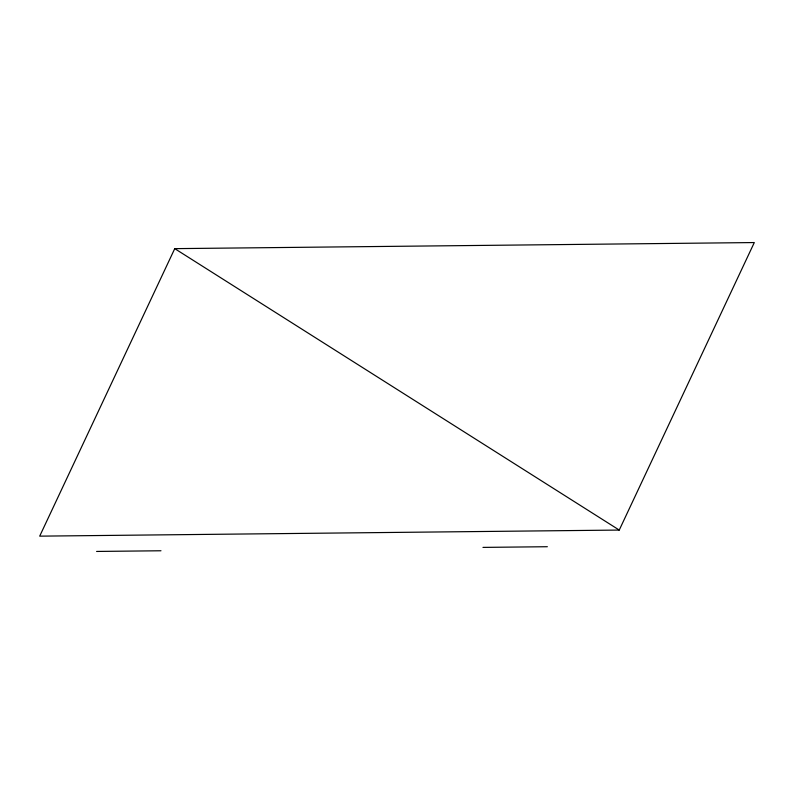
<?xml version="1.0" encoding="UTF-8"?>
<svg xmlns="http://www.w3.org/2000/svg" width="794" height="794" viewBox="0 0 794 794"><rect width="100%" height="100%" fill="white"/><g stroke="black" fill="none" stroke-linecap="round" stroke-linejoin="round"><path stroke-width="1.19" d="M174.749 248.641L39.7 536.149L619.251 530.064L754.3 242.557L174.749 248.641L619.251 530.064M96.59 551.443L160.983 550.768M482.96 547.394L547.354 546.719"/></g></svg>
